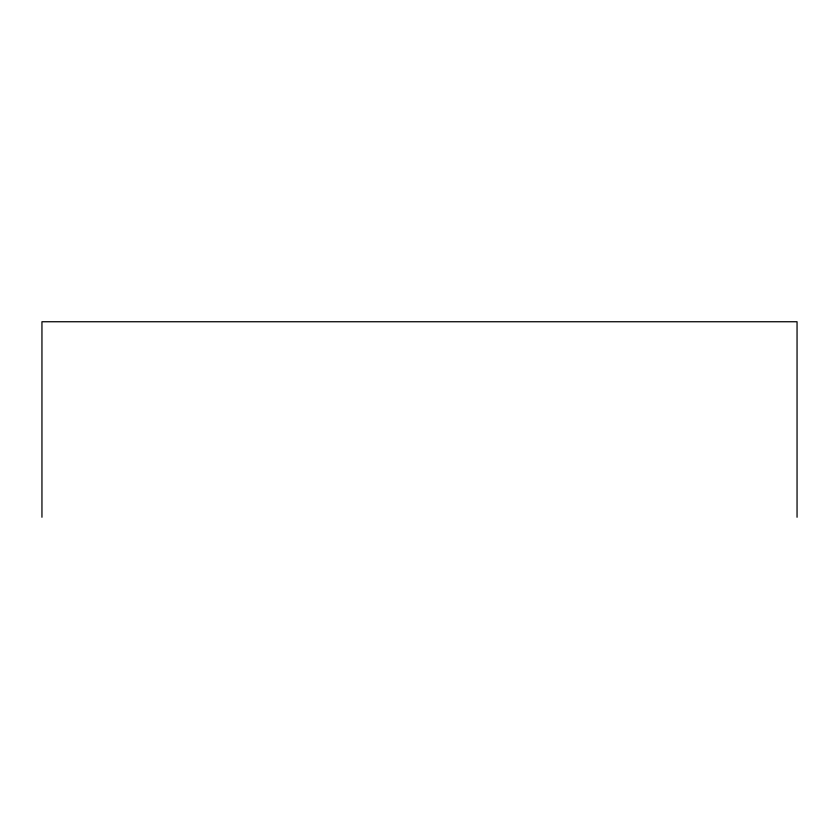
<?xml version="1.0" encoding="UTF-8"?>
<svg xmlns="http://www.w3.org/2000/svg" width="839" height="839" viewBox="0 0 839 839"><rect width="100%" height="100%" fill="white"/><g stroke="black" fill="none" stroke-linecap="round" stroke-linejoin="round"><path stroke-width="1.26" d="M797.05 517.254L797.05 321.746L41.95 321.746L41.95 517.254"/></g></svg>
